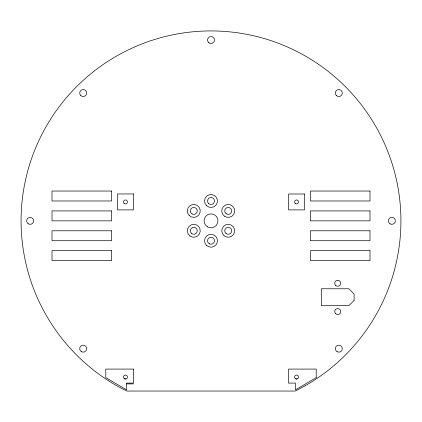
<?xml version="1.0" encoding="UTF-8"?>
<svg xmlns="http://www.w3.org/2000/svg" width="422" height="422" viewBox="0 0 422 422"><rect width="100%" height="100%" fill="white"/><g stroke="black" fill="none" stroke-linecap="round" stroke-linejoin="round"><path stroke-width="0.63" d="M125.956 378.956L124.928 378.956M297.072 378.956L296.044 378.956M126.537 383.893L133.489 383.893M354.111 300.401L348.862 305.665L321.327 305.739L321.284 288.775L348.841 288.775L354.105 294.028L354.111 300.401M316.226 377.606L295.463 389.854L295.463 383.097L288.511 383.097L288.511 369.086L316.226 369.086L316.226 377.606M305.101 385.824L295.268 391.046L126.927 391.046L122.127 388.699A189.921 189.921 0 0 1 62.778 102.103A189.921 189.921 0 0 1 355.419 97.508A189.921 189.921 0 0 1 305.101 385.824M111.63 191.039L52.006 191.039L52.006 200.977L111.63 200.977L111.63 191.039M369.994 191.039L310.37 191.039L310.37 200.977L369.994 200.977L369.994 191.039M133.489 193.962L117.49 193.962L117.49 209.898L133.489 209.898L133.489 193.962M304.51 193.999L288.511 193.999L288.511 209.898L304.51 209.898L304.51 193.999M111.63 210.916L52.006 210.916L52.006 220.854L111.63 220.854L111.63 210.916M369.994 210.916L310.37 210.916L310.37 220.854L369.994 220.854L369.994 210.916M111.63 230.787L52.006 230.787L52.006 240.725L111.63 240.725L111.63 230.787M369.994 230.787L310.37 230.787L310.37 240.725L369.994 240.725L369.994 230.787M111.63 250.663L52.006 250.663L52.006 260.601L111.63 260.601L111.63 250.663M369.994 250.663L310.37 250.663L310.37 260.601L369.994 260.601L369.994 250.663M133.489 369.086L105.774 369.086L105.774 377.606L126.537 389.854L126.537 383.097L133.489 383.097L133.489 369.086M124.448 378.761A1.989 1.989 0 0 0 127.428 377.036A1.989 1.989 0 0 0 124.448 375.316A1.989 1.989 0 0 0 124.448 378.761M295.564 378.761A1.989 1.989 0 0 0 298.544 377.036A1.989 1.989 0 0 0 295.564 375.316A1.989 1.989 0 0 0 295.564 378.761M124.115 203.425A1.989 1.989 0 0 0 127.386 202.354A1.989 1.989 0 0 0 124.828 200.054A1.989 1.989 0 0 0 124.115 203.425M295.564 203.668A1.989 1.989 0 0 0 298.544 201.948A1.989 1.989 0 0 0 295.564 200.223A1.989 1.989 0 0 0 295.564 203.668M81.446 351.679A3.476 3.476 0 0 0 86.663 348.667A3.476 3.476 0 0 0 81.446 345.655A3.476 3.476 0 0 0 81.446 351.679M337.078 351.679A3.476 3.476 0 0 0 342.295 348.667A3.476 3.476 0 0 0 337.078 345.655A3.476 3.476 0 0 0 337.078 351.679M390.118 223.866A3.476 3.476 0 0 0 395.335 220.854A3.476 3.476 0 0 0 390.118 217.842A3.476 3.476 0 0 0 390.118 223.866M336.36 95.493A3.476 3.476 0 0 0 342.179 93.932A3.476 3.476 0 0 0 337.916 89.675A3.476 3.476 0 0 0 336.36 95.493M208.542 42.453A3.476 3.476 0 0 0 214.36 40.897A3.476 3.476 0 0 0 210.098 36.635A3.476 3.476 0 0 0 208.542 42.453M80.723 95.493A3.476 3.476 0 0 0 86.542 93.932A3.476 3.476 0 0 0 82.285 89.675A3.476 3.476 0 0 0 80.723 95.493M28.406 223.866A3.476 3.476 0 0 0 33.623 220.854A3.476 3.476 0 0 0 28.406 217.842A3.476 3.476 0 0 0 28.406 223.866M207.524 226.878A6.958 6.958 0 0 0 217.958 220.854A6.958 6.958 0 0 0 207.524 214.83A6.958 6.958 0 0 0 207.524 226.878M191.709 233.577A3.476 3.476 0 0 0 197.243 231.193A3.476 3.476 0 0 0 192.411 227.595A3.476 3.476 0 0 0 191.709 233.577M192.047 213.928A3.476 3.476 0 0 0 197.264 210.916A3.476 3.476 0 0 0 192.047 207.904A3.476 3.476 0 0 0 192.047 213.928M208.542 203.436A3.476 3.476 0 0 0 214.36 201.88A3.476 3.476 0 0 0 210.098 197.617A3.476 3.476 0 0 0 208.542 203.436M225.965 233.445A3.476 3.476 0 0 0 231.636 231.404A3.476 3.476 0 0 0 227.036 227.516A3.476 3.476 0 0 0 225.965 233.445M226.203 213.759A3.481 3.481 0 0 0 231.678 211.232A3.481 3.481 0 0 0 226.751 207.751A3.481 3.481 0 0 0 226.203 213.759M209.259 243.737A3.476 3.476 0 0 0 214.476 240.725A3.476 3.476 0 0 0 209.259 237.713A3.476 3.476 0 0 0 209.259 243.737M206.432 245.293A6.457 6.457 0 0 0 217.24 242.397A6.457 6.457 0 0 0 209.328 234.484A6.457 6.457 0 0 0 206.432 245.293M189.932 235.972A6.457 6.457 0 0 0 200.202 231.536A6.457 6.457 0 0 0 191.229 224.857A6.457 6.457 0 0 0 189.932 235.972M189.22 215.484A6.457 6.457 0 0 0 200.028 212.588A6.457 6.457 0 0 0 192.115 204.675A6.457 6.457 0 0 0 189.22 215.484M206.432 205.546A6.457 6.457 0 0 0 217.24 202.65A6.457 6.457 0 0 0 209.328 194.737A6.457 6.457 0 0 0 206.432 205.546M224.483 216.196A6.462 6.462 0 0 0 234.648 211.501A6.462 6.462 0 0 0 225.501 205.045A6.462 6.462 0 0 0 224.483 216.196M224.04 235.719A6.457 6.457 0 0 0 234.569 231.931A6.457 6.457 0 0 0 226.023 224.71A6.457 6.457 0 0 0 224.04 235.719M335.617 313.71A2.996 2.996 0 0 0 340.623 312.359A2.996 2.996 0 0 0 336.951 308.698A2.996 2.996 0 0 0 335.617 313.71M335.59 285.351A2.98 2.98 0 0 0 340.575 284.011A2.98 2.98 0 0 0 336.92 280.366A2.98 2.98 0 0 0 335.59 285.351"/></g></svg>
